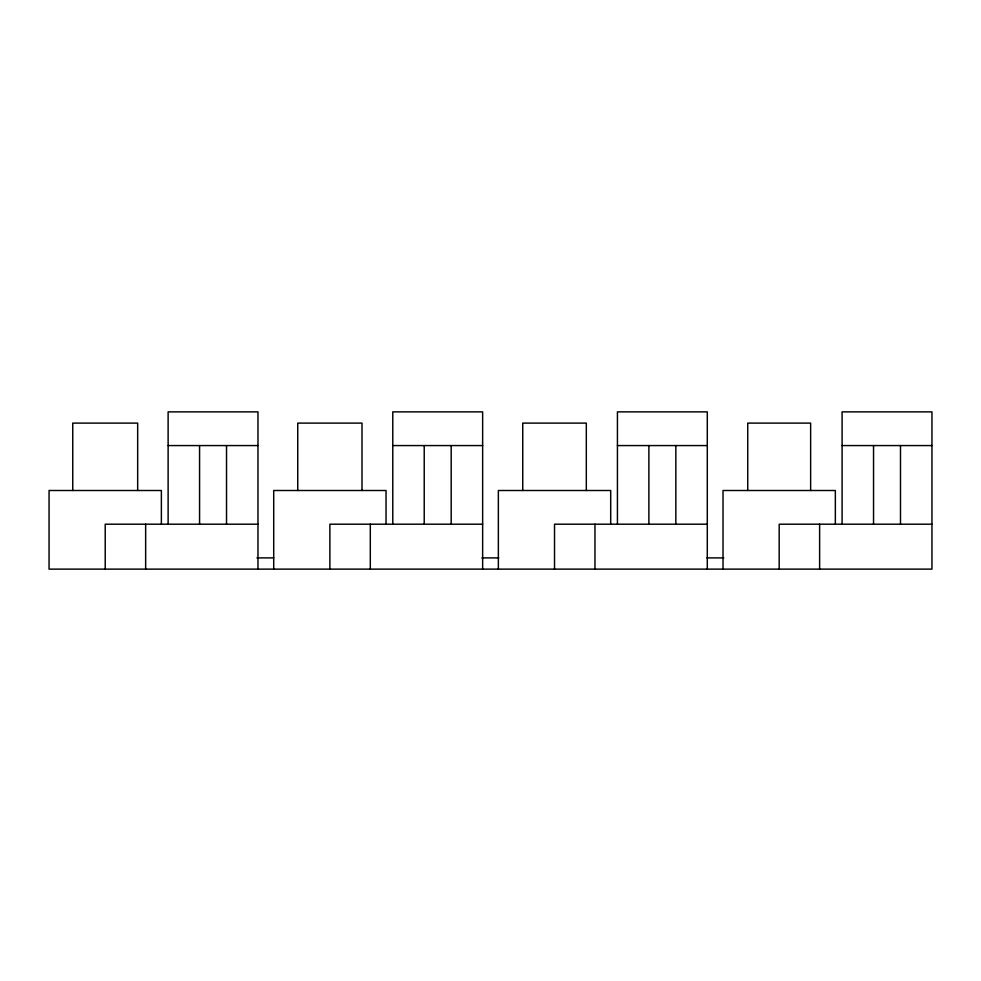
<?xml version="1.0" encoding="UTF-8"?>
<svg xmlns="http://www.w3.org/2000/svg" width="981" height="981" viewBox="0 0 981 981"><rect width="100%" height="100%" fill="white"/><g stroke="black" fill="none" stroke-linecap="round" stroke-linejoin="round"><path stroke-width="1.47" d="M168.119 445.57L257.978 445.57M392.78 445.57L482.64 445.57M617.429 445.57L707.289 445.57M842.09 445.57L931.95 445.57M257.978 524.197L105.212 524.197L105.212 569.127M482.64 524.197L329.874 524.197L329.874 569.127M707.289 524.197L554.523 524.197L554.523 569.127M931.95 524.197L779.184 524.197L779.184 569.127M256.899 557.895L273.736 557.895M481.916 557.895L498.753 557.895M706.933 557.895L723.77 557.895M900.497 445.57L900.497 524.197M873.544 445.57L873.544 524.197M842.09 524.197L842.09 411.873L931.95 411.873L931.95 569.127L49.05 569.127L49.05 490.5L161.375 490.5L161.375 523.768M835.346 523.768L835.346 490.5L723.022 490.5L723.022 569.127M819.625 524.197L819.625 569.127M810.637 490.5L810.637 423.105L747.73 423.105L747.73 490.5M707.289 569.127L707.289 411.873L617.429 411.873L617.429 524.197M675.835 445.57L675.835 524.197M648.882 445.57L648.882 524.197M610.697 523.768L610.697 490.5L498.36 490.5L498.36 569.127M594.964 524.197L594.964 569.127M586.319 490.5L586.319 423.105L522.738 423.105L522.738 490.5M482.64 569.127L482.64 411.873L392.78 411.873L392.78 524.197M451.186 445.57L451.186 524.197M424.221 445.57L424.221 524.197M386.036 523.768L386.036 490.5L273.711 490.5L273.711 569.127M370.303 524.197L370.303 569.127M362.001 490.5L362.001 423.105L297.746 423.105L297.746 490.5M257.978 569.127L257.978 411.873L168.119 411.873L168.119 524.197M226.525 445.57L226.525 524.197M199.572 445.57L199.572 524.197M145.654 524.197L145.654 569.127M137.671 490.5L137.671 423.105L72.753 423.105L72.753 490.5"/></g></svg>
